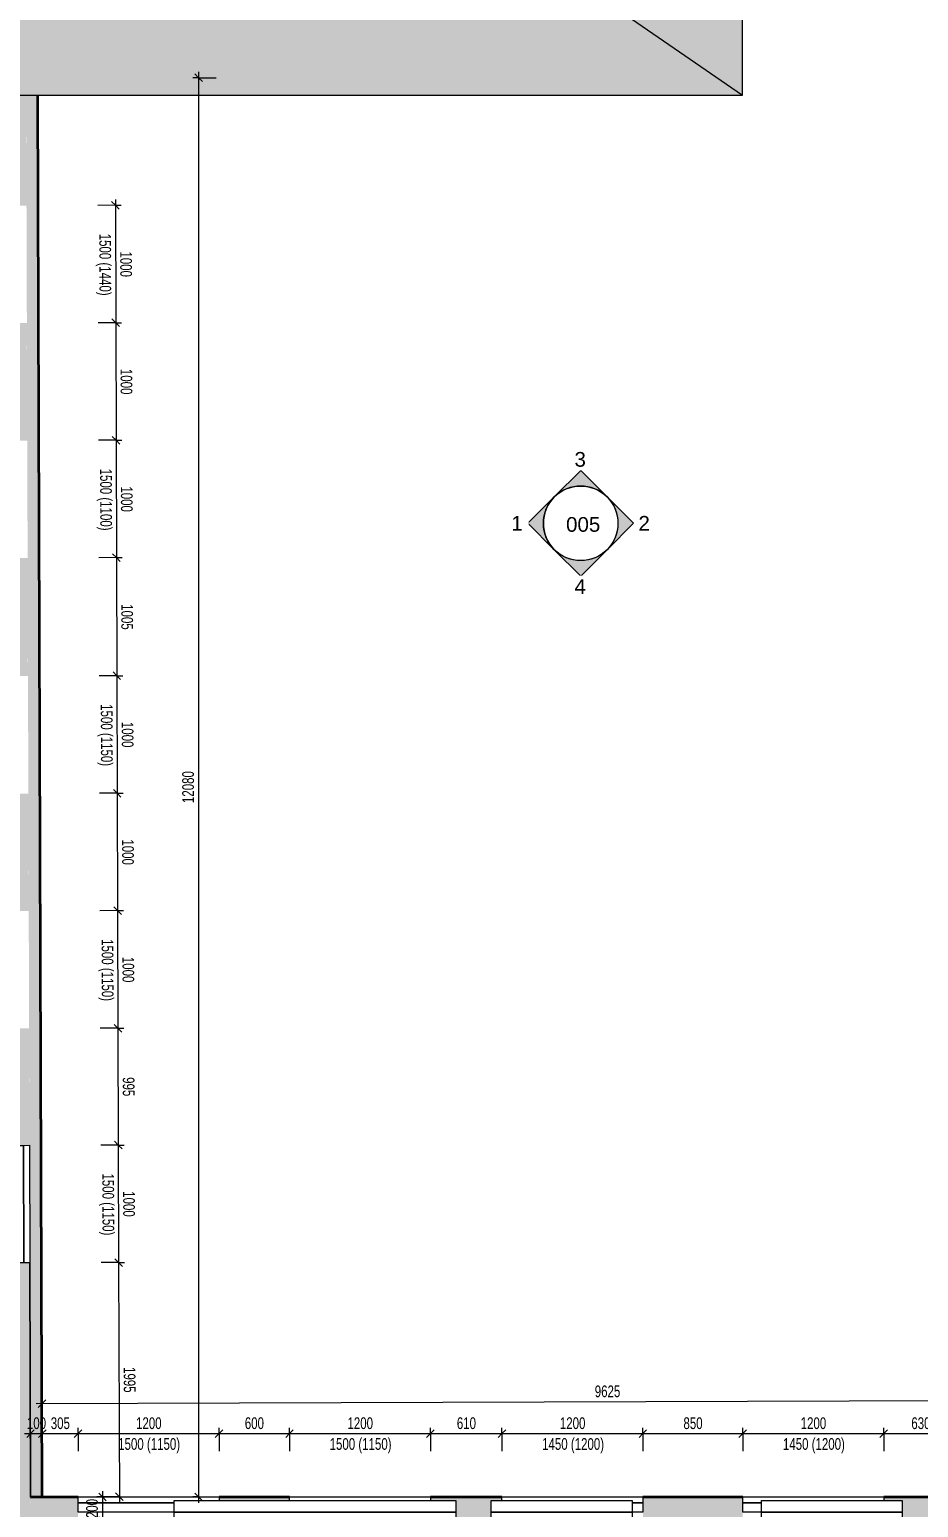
# Model space of a CAD drawing. Header units: millimetres. Extents: x 46521 to 258066, y -45352 to 20466.
# Drawn here: x 78339 to 85906, y -17297 to -4716 of the extents above; entities that cross this region are included whole.
import ezdxf

# ---------------------------------------------------------------- set-up
doc = ezdxf.new("R2010")
doc.units = ezdxf.units.MM
for name, color, linetype, lineweight in [('A-ANNO-DIMS', 211, 'Continuous', 9), ('A-ANNO-DIMS-50', 211, 'Continuous', 9), ('A-DETL-GENF', 92, 'Continuous', 13), ('A-DETL-THIN', 151, 'Continuous', 13), ('A-GLAZ', 151, 'Continuous', 13), ('A-WALL', 113, 'Continuous', 13), ('A-WALL-PATT', 111, 'Continuous', 35), ('G-ANNO-SYMB', 111, 'Continuous', 9)]:
    doc.layers.add(name, color=color, linetype=linetype, lineweight=lineweight)
doc.styles.add('Arial', font='arial.ttf', dxfattribs={"height": 125})
doc.styles.add('Arial_2', font='arial.ttf', dxfattribs={"width": 0.7, "height": 100})
doc.dimstyles.new('Vnitřní_-_průhledné', dxfattribs={"dimscale": 304.8, "dimtxt": 102.02594, "dimasz": 0.213255, "dimexe": 0.164042, "dimexo": 0.0625, "dimgap": 0.032808, "dimtad": 1, "dimdec": 0, "dimrnd": 5, "dimzin": 0, "dimdsep": 46, "dimtxsty": 'Arial_2', "dimblk1": 'OBLIQUE', "dimblk2": 'OBLIQUE', "dimsah": 1, "dimcen": 0.09, "dimdle": 0.164042, "dimazin": 0, "dimtfac": 1, "dimtdec": 4, "dimtix": 1, "dimtmove": 0, "dimatfit": 3, "dimfxl": 0.492126, "dimfxlon": 1, "dimtvp": 1, "dimtolj": 1, "dimtzin": 0, "dimarcsym": 2})

# ---------------------------------------------------------------- blocks, each defined once
blk = doc.blocks.new('OKNO_1k_nadsvetlik - OKNO_1k_nadsvetlik_1000 x 1500-1969491-1NP_DEMOLICE B')
at = {"layer": 'A-GLAZ'}
for p, q in [((-500, 101), (500, 101)), ((-500, 50), (-500, 101)), ((500, 50), (-500, 50)), ((-500, 50), (500, 50)), ((-500, -30), (-500, 50)), ((500, 101), (500, 50)), ((500, 50), (500, -30)), ((500, -30), (-500, -30))]:
    blk.add_line(p, q, dxfattribs=at)
blk = doc.blocks.new('OKNO_1k_nadsvetlik - OKNO_1k_nadsvetlik_1200 x 1450-V11-1NP_DEMOLICE B')
at = {"layer": 'A-GLAZ'}
for p, q in [((-600, 101), (600, 101)), ((-600, 50), (-600, 101)), ((-441, 50), (-600, 50)), ((-600, 50), (-441, 50)), ((-600, -30), (-600, 50)), ((600, 101), (600, 71)), ((-441, -30), (-600, -30))]:
    blk.add_line(p, q, dxfattribs=at)
blk = doc.blocks.new('OKNO_1k_nadsvetlik - OKNO_1k_nadsvetlik_1200 x 1500-1969485-1NP_DEMOLICE B')
at = {"layer": 'A-GLAZ'}
for p, q in [((-600, 101), (600, 101)), ((-600, 71), (-600, 101)), ((600, 101), (600, 71))]:
    blk.add_line(p, q, dxfattribs=at)
blk = doc.blocks.new('OKNO_1k_nadsvetlik - OKNO_1k_nadsvetlik_1200 x 1500-V13-1NP_DEMOLICE B')
at = {"layer": 'A-GLAZ'}
for p, q in [((-600, 101), (600, 101)), ((-600, 50), (-600, 101)), ((217, 50), (-600, 50)), ((-600, 50), (217, 50)), ((-600, -30), (-600, 50)), ((600, 101), (600, 71)), ((217, -30), (-600, -30))]:
    blk.add_line(p, q, dxfattribs=at)
blk = doc.blocks.new('OKNO_1k_nadsvetlik - OKNO_1k_nadsvetlik_1200 x 1450-V15-1NP_DEMOLICE B')
at = {"layer": 'A-GLAZ'}
for p, q in [((-600, 101), (600, 101)), ((-600, 71), (-600, 101)), ((600, 50), (509, 50)), ((509, 50), (600, 50)), ((600, 101), (600, 50)), ((600, 50), (600, -30)), ((600, -30), (509, -30))]:
    blk.add_line(p, q, dxfattribs=at)
blk = doc.blocks.new('OKNO_1k - OKNO_1k_1200x1500-2034293-1NP_DEMOLICE B')
at = {"layer": 'A-GLAZ'}
for p, q in [((-600, 126), (600, 126)), ((-600, 25), (-600, 126)), ((600, 126), (600, 25)), ((600, 25), (-600, 25)), ((-600, 25), (600, 25)), ((-600, -55), (-600, 25)), ((600, 25), (600, -55)), ((600, -55), (-600, -55))]:
    blk.add_line(p, q, dxfattribs=at)
blk = doc.blocks.new('OKNO_2k_ - OKNO_2k_2400 x 1500-1963719-1NP_DEMOLICE B')
at = {"layer": 'A-GLAZ'}
for p, q in [((-1200, 126), (1200, 126)), ((-1200, 25), (-1200, 126)), ((1200, 126), (1200, 25)), ((1200, 25), (-1200, 25)), ((-1200, 25), (1200, 25)), ((-1200, -55), (-1200, 25)), ((1200, 25), (1200, -55)), ((1200, -55), (-1200, -55))]:
    blk.add_line(p, q, dxfattribs=at)
blk = doc.blocks.new('Pohled - Vyplněná šipka-93341-1NP_DEMOLICE B')
at = {"layer": 'G-ANNO-SYMB'}
blk.add_circle((0, 0), 6.35, dxfattribs=at)
blk = doc.blocks.new('Pohled - Vyplněná šipka-94945-1NP_DEMOLICE B')
at = {"layer": 'G-ANNO-SYMB'}
h = blk.add_hatch(color=256, dxfattribs=at)
edge = h.paths.add_edge_path()
edge.add_line((0, 8.98), (4.49, 4.49))
edge.add_arc((0, 0), 6.35, 45, 135)
edge.add_line((-4.49, 4.49), (0, 8.98))
for p, q in [((0, 8.98), (-4.49, 4.49)), ((0, 8.98), (-4.49, 4.49)), ((4.49, 4.49), (0, 8.98)), ((4.49, 4.49), (0, 8.98))]:
    blk.add_line(p, q, dxfattribs=at)
blk.add_arc((0, 0), 6.35, 45, 135, dxfattribs=at)
blk = doc.blocks.new('DIMBLOCK50-1NP_DEMOLICE B')
at = {"layer": 'A-ANNO-DIMS-50'}
for p, q in [((78296, -16669), (78447, -16669)), ((78346, -16669), (78346, -16619)), ((78346, -16669), (78346, -16819)), ((78447, -16669), (78447, -16619)), ((78447, -16669), (78447, -16819))]:
    blk.add_line(p, q, dxfattribs=at)
at = {"layer": 'A-ANNO-DIMS-50', "lineweight": 18}
for p, q in [((78346, -16669), (78314, -16702)), ((78346, -16669), (78379, -16637)), ((78447, -16669), (78414, -16702)), ((78447, -16669), (78479, -16637))]:
    blk.add_line(p, q, dxfattribs=at)
at = {"layer": 'A-ANNO-DIMS-50', "color": 0, "insert": (78316, -16530), "char_height": 100, "width": 192.12, "attachment_point": 1, "line_spacing_factor": 0.941778, "style": 'Arial_2'}
blk.add_mtext('100', dxfattribs=at)
blk = doc.blocks.new('_Oblique')
at = {"color": 0, "linetype": 'ByBlock', "lineweight": -2}
blk.add_line((-0.5, -0.5), (0.5, 0.5), dxfattribs=at)
blk = doc.blocks.new('DIMBLOCK51-1NP_DEMOLICE B')
at = {"layer": 'A-ANNO-DIMS-50', "lineweight": 18}
for p, q in [((78447, -16669), (78414, -16702)), ((78447, -16669), (78479, -16637)), ((78752, -16669), (78719, -16702)), ((78752, -16669), (78784, -16637))]:
    blk.add_line(p, q, dxfattribs=at)
at = {"layer": 'A-ANNO-DIMS-50'}
for p, q in [((78447, -16669), (78447, -16619)), ((78447, -16669), (78752, -16669)), ((78447, -16669), (78447, -16819)), ((78752, -16669), (78752, -16619)), ((78752, -16669), (78752, -16819))]:
    blk.add_line(p, q, dxfattribs=at)
at = {"layer": 'A-ANNO-DIMS-50', "color": 0, "insert": (78519, -16530), "char_height": 100, "width": 192.12, "attachment_point": 1, "line_spacing_factor": 0.941778, "style": 'Arial_2'}
blk.add_mtext('305', dxfattribs=at)
blk = doc.blocks.new('DIMBLOCK52-1NP_DEMOLICE B')
at = {"layer": 'A-ANNO-DIMS-50', "lineweight": 18}
for p, q in [((78752, -16669), (78719, -16702)), ((78752, -16669), (78784, -16637)), ((79952, -16669), (79919, -16702)), ((79952, -16669), (79984, -16637))]:
    blk.add_line(p, q, dxfattribs=at)
at = {"layer": 'A-ANNO-DIMS-50'}
for p, q in [((78752, -16669), (78752, -16619)), ((78752, -16669), (79952, -16669)), ((78752, -16669), (78752, -16819)), ((79952, -16669), (79952, -16619)), ((79952, -16669), (79952, -16819))]:
    blk.add_line(p, q, dxfattribs=at)
at = {"layer": 'A-ANNO-DIMS-50', "color": 0, "char_height": 100, "attachment_point": 1, "line_spacing_factor": 0.941778, "style": 'Arial_2'}
for s, insert, width in [('1200', (79245, -16530), 256.16), ('1500 (1150)', (79093, -16707), 619.69)]:
    blk.add_mtext(s, dxfattribs=dict(at, insert=insert, width=width))
blk = doc.blocks.new('DIMBLOCK53-1NP_DEMOLICE B')
at = {"layer": 'A-ANNO-DIMS-50', "lineweight": 18}
for p, q in [((79952, -16669), (79919, -16702)), ((79952, -16669), (79984, -16637)), ((80552, -16669), (80519, -16702)), ((80552, -16669), (80584, -16637))]:
    blk.add_line(p, q, dxfattribs=at)
at = {"layer": 'A-ANNO-DIMS-50'}
for p, q in [((79952, -16669), (79952, -16619)), ((79952, -16669), (80552, -16669)), ((79952, -16669), (79952, -16819)), ((80552, -16669), (80552, -16619)), ((80552, -16669), (80552, -16819))]:
    blk.add_line(p, q, dxfattribs=at)
at = {"layer": 'A-ANNO-DIMS-50', "color": 0, "insert": (80171, -16530), "char_height": 100, "width": 192.12, "attachment_point": 1, "line_spacing_factor": 0.941778, "style": 'Arial_2'}
blk.add_mtext('600', dxfattribs=at)
blk = doc.blocks.new('DIMBLOCK54-1NP_DEMOLICE B')
at = {"layer": 'A-ANNO-DIMS-50', "lineweight": 18}
for p, q in [((80552, -16669), (80519, -16702)), ((80552, -16669), (80584, -16637)), ((81752, -16669), (81719, -16702)), ((81752, -16669), (81784, -16637))]:
    blk.add_line(p, q, dxfattribs=at)
at = {"layer": 'A-ANNO-DIMS-50'}
for p, q in [((80552, -16669), (80552, -16619)), ((80552, -16669), (81752, -16669)), ((80552, -16669), (80552, -16819)), ((81752, -16669), (81752, -16619)), ((81752, -16669), (81752, -16819))]:
    blk.add_line(p, q, dxfattribs=at)
at = {"layer": 'A-ANNO-DIMS-50', "color": 0, "char_height": 100, "attachment_point": 1, "line_spacing_factor": 0.941778, "style": 'Arial_2'}
for s, insert, width in [('1200', (81045, -16530), 256.16), ('1500 (1150)', (80893, -16707), 619.69)]:
    blk.add_mtext(s, dxfattribs=dict(at, insert=insert, width=width))
blk = doc.blocks.new('DIMBLOCK55-1NP_DEMOLICE B')
at = {"layer": 'A-ANNO-DIMS-50', "lineweight": 18}
for p, q in [((81752, -16669), (81719, -16702)), ((81752, -16669), (81784, -16637)), ((82360, -16669), (82327, -16702)), ((82360, -16669), (82392, -16637))]:
    blk.add_line(p, q, dxfattribs=at)
at = {"layer": 'A-ANNO-DIMS-50'}
for p, q in [((81752, -16669), (81752, -16619)), ((81752, -16669), (82360, -16669)), ((81752, -16669), (81752, -16819)), ((82360, -16669), (82360, -16619)), ((82360, -16669), (82360, -16819))]:
    blk.add_line(p, q, dxfattribs=at)
at = {"layer": 'A-ANNO-DIMS-50', "color": 0, "insert": (81976, -16530), "char_height": 100, "width": 192.12, "attachment_point": 1, "line_spacing_factor": 0.941778, "style": 'Arial_2'}
blk.add_mtext('610', dxfattribs=at)
blk = doc.blocks.new('DIMBLOCK56-1NP_DEMOLICE B')
at = {"layer": 'A-ANNO-DIMS-50', "lineweight": 18}
for p, q in [((82360, -16669), (82327, -16702)), ((82360, -16669), (82392, -16637)), ((83560, -16669), (83527, -16702)), ((83560, -16669), (83592, -16637))]:
    blk.add_line(p, q, dxfattribs=at)
at = {"layer": 'A-ANNO-DIMS-50'}
for p, q in [((82360, -16669), (82360, -16619)), ((82360, -16669), (83560, -16669)), ((82360, -16669), (82360, -16819)), ((83560, -16669), (83560, -16619)), ((83560, -16669), (83560, -16819))]:
    blk.add_line(p, q, dxfattribs=at)
at = {"layer": 'A-ANNO-DIMS-50', "color": 0, "char_height": 100, "attachment_point": 1, "line_spacing_factor": 0.941778, "style": 'Arial_2'}
for s, insert, width in [('1200', (82853, -16530), 256.16), ('1450 (1200)', (82702, -16707), 619.69)]:
    blk.add_mtext(s, dxfattribs=dict(at, insert=insert, width=width))
blk = doc.blocks.new('DIMBLOCK57-1NP_DEMOLICE B')
at = {"layer": 'A-ANNO-DIMS-50', "lineweight": 18}
for p, q in [((83560, -16669), (83527, -16702)), ((83560, -16669), (83592, -16637)), ((84410, -16669), (84377, -16702)), ((84410, -16669), (84442, -16637))]:
    blk.add_line(p, q, dxfattribs=at)
at = {"layer": 'A-ANNO-DIMS-50'}
for p, q in [((83560, -16669), (83560, -16619)), ((83560, -16669), (84410, -16669)), ((83560, -16669), (83560, -16819)), ((84410, -16669), (84410, -16619)), ((84410, -16669), (84410, -16819))]:
    blk.add_line(p, q, dxfattribs=at)
at = {"layer": 'A-ANNO-DIMS-50', "color": 0, "insert": (83905, -16530), "char_height": 100, "width": 192.12, "attachment_point": 1, "line_spacing_factor": 0.941778, "style": 'Arial_2'}
blk.add_mtext('850', dxfattribs=at)
blk = doc.blocks.new('DIMBLOCK58-1NP_DEMOLICE B')
at = {"layer": 'A-ANNO-DIMS-50', "lineweight": 18}
for p, q in [((84410, -16669), (84377, -16702)), ((84410, -16669), (84442, -16637)), ((85610, -16669), (85577, -16702)), ((85610, -16669), (85642, -16637))]:
    blk.add_line(p, q, dxfattribs=at)
at = {"layer": 'A-ANNO-DIMS-50'}
for p, q in [((84410, -16669), (84410, -16619)), ((84410, -16669), (85610, -16669)), ((84410, -16669), (84410, -16819)), ((85610, -16669), (85610, -16619)), ((85610, -16669), (85610, -16819))]:
    blk.add_line(p, q, dxfattribs=at)
at = {"layer": 'A-ANNO-DIMS-50', "color": 0, "char_height": 100, "attachment_point": 1, "line_spacing_factor": 0.941778, "style": 'Arial_2'}
for s, insert, width in [('1200', (84903, -16530), 256.16), ('1450 (1200)', (84752, -16707), 619.69)]:
    blk.add_mtext(s, dxfattribs=dict(at, insert=insert, width=width))
blk = doc.blocks.new('DIMBLOCK59-1NP_DEMOLICE B')
at = {"layer": 'A-ANNO-DIMS-50', "lineweight": 18}
for p, q in [((85610, -16669), (85577, -16702)), ((85610, -16669), (85642, -16637)), ((86240, -16669), (86207, -16702)), ((86240, -16669), (86272, -16637))]:
    blk.add_line(p, q, dxfattribs=at)
at = {"layer": 'A-ANNO-DIMS-50'}
for p, q in [((85610, -16669), (85610, -16619)), ((85610, -16669), (86240, -16669)), ((85610, -16669), (85610, -16819)), ((86240, -16669), (86240, -16619)), ((86240, -16669), (86240, -16819))]:
    blk.add_line(p, q, dxfattribs=at)
at = {"layer": 'A-ANNO-DIMS-50', "color": 0, "insert": (85845, -16530), "char_height": 100, "width": 192.12, "attachment_point": 1, "line_spacing_factor": 0.941778, "style": 'Arial_2'}
blk.add_mtext('630', dxfattribs=at)
blk = doc.blocks.new('DIMBLOCK97-1NP_DEMOLICE B')
at = {"layer": 'A-ANNO-DIMS-50'}
for p, q in [((79778, -5127), (79728, -5127)), ((79778, -5077), (79778, -17258)), ((79778, -5127), (79928, -5127)), ((79778, -17208), (79728, -17208)), ((79778, -17208), (79928, -17208))]:
    blk.add_line(p, q, dxfattribs=at)
at = {"layer": 'A-ANNO-DIMS-50', "lineweight": 18}
for p, q in [((79778, -5127), (79746, -5094)), ((79778, -5127), (79811, -5159)), ((79778, -17208), (79746, -17176)), ((79778, -17208), (79811, -17241))]:
    blk.add_line(p, q, dxfattribs=at)
at = {"layer": 'A-ANNO-DIMS-50', "color": 0, "insert": (79638, -11301), "char_height": 100, "width": 320.2, "attachment_point": 1, "rotation": 90, "line_spacing_factor": 0.941778, "style": 'Arial_2'}
blk.add_mtext('12080', dxfattribs=at)
blk = doc.blocks.new('DIMBLOCK123-1NP_DEMOLICE B')
at = {"layer": 'A-ANNO-DIMS-50'}
for p, q in [((78960, -17208), (78910, -17208)), ((78960, -17158), (78960, -17458)), ((78960, -17208), (79110, -17208)), ((78960, -17408), (78910, -17408)), ((78960, -17408), (79110, -17408))]:
    blk.add_line(p, q, dxfattribs=at)
at = {"layer": 'A-ANNO-DIMS-50', "lineweight": 18}
for p, q in [((78960, -17208), (78927, -17176)), ((78960, -17208), (78992, -17241)), ((78960, -17408), (78927, -17376)), ((78960, -17408), (78992, -17441))]:
    blk.add_line(p, q, dxfattribs=at)
at = {"layer": 'A-ANNO-DIMS-50', "color": 0, "insert": (78820, -17388), "char_height": 100, "width": 192.12, "attachment_point": 1, "rotation": 90, "line_spacing_factor": 0.941778, "style": 'Arial_2'}
blk.add_mtext('200', dxfattribs=at)
blk = doc.blocks.new('DIMBLOCK137-1NP_DEMOLICE B')
at = {"layer": 'A-ANNO-DIMS-50'}
for p, q in [((79069, -6162), (79072, -7212)), ((79069, -6212), (78919, -6213)), ((79069, -6212), (79119, -6212)), ((79072, -7212), (78922, -7213)), ((79072, -7212), (79122, -7212))]:
    blk.add_line(p, q, dxfattribs=at)
at = {"layer": 'A-ANNO-DIMS-50', "lineweight": 18}
for p, q in [((79069, -6212), (79036, -6180)), ((79069, -6212), (79101, -6245)), ((79072, -7212), (79039, -7180)), ((79072, -7212), (79105, -7245))]:
    blk.add_line(p, q, dxfattribs=at)
at = {"layer": 'A-ANNO-DIMS-50', "color": 0, "char_height": 100, "attachment_point": 1, "rotation": 270.1822, "line_spacing_factor": 0.941778, "style": 'Arial_2'}
for s, insert, width in [('1500 (1440)', (79032, -6454), 619.69), ('1000', (79210, -6605), 256.16)]:
    blk.add_mtext(s, dxfattribs=dict(at, insert=insert, width=width))
blk = doc.blocks.new('DIMBLOCK138-1NP_DEMOLICE B')
at = {"layer": 'A-ANNO-DIMS-50'}
for p, q in [((79072, -7212), (78922, -7213)), ((79072, -7212), (79075, -8212)), ((79072, -7212), (79122, -7212)), ((79075, -8212), (78925, -8213)), ((79075, -8212), (79125, -8212))]:
    blk.add_line(p, q, dxfattribs=at)
at = {"layer": 'A-ANNO-DIMS-50', "lineweight": 18}
for p, q in [((79072, -7212), (79039, -7180)), ((79072, -7212), (79105, -7245)), ((79075, -8212), (79043, -8180)), ((79075, -8212), (79108, -8245))]:
    blk.add_line(p, q, dxfattribs=at)
at = {"layer": 'A-ANNO-DIMS-50', "color": 0, "insert": (79213, -7605), "char_height": 100, "width": 256.16, "attachment_point": 1, "rotation": 270.1822, "line_spacing_factor": 0.941778, "style": 'Arial_2'}
blk.add_mtext('1000', dxfattribs=at)
blk = doc.blocks.new('DIMBLOCK139-1NP_DEMOLICE B')
at = {"layer": 'A-ANNO-DIMS-50'}
for p, q in [((79075, -8212), (78925, -8213)), ((79075, -8212), (79078, -9212)), ((79075, -8212), (79125, -8212)), ((79078, -9212), (78928, -9213)), ((79078, -9212), (79128, -9212))]:
    blk.add_line(p, q, dxfattribs=at)
at = {"layer": 'A-ANNO-DIMS-50', "lineweight": 18}
for p, q in [((79075, -8212), (79043, -8180)), ((79075, -8212), (79108, -8245)), ((79078, -9212), (79046, -9180)), ((79078, -9212), (79111, -9245))]:
    blk.add_line(p, q, dxfattribs=at)
at = {"layer": 'A-ANNO-DIMS-50', "color": 0, "char_height": 100, "attachment_point": 1, "rotation": 270.1822, "line_spacing_factor": 0.941778, "style": 'Arial_2'}
for s, insert, width in [('1500 (1100)', (79039, -8454), 619.69), ('1000', (79216, -8605), 256.16)]:
    blk.add_mtext(s, dxfattribs=dict(at, insert=insert, width=width))
blk = doc.blocks.new('DIMBLOCK140-1NP_DEMOLICE B')
at = {"layer": 'A-ANNO-DIMS-50', "lineweight": 18}
for p, q in [((79078, -9212), (79046, -9180)), ((79078, -9212), (79111, -9245)), ((79082, -10217), (79049, -10185)), ((79082, -10217), (79114, -10250))]:
    blk.add_line(p, q, dxfattribs=at)
at = {"layer": 'A-ANNO-DIMS-50'}
for p, q in [((79078, -9212), (78928, -9213)), ((79078, -9212), (79082, -10217)), ((79078, -9212), (79128, -9212)), ((79082, -10217), (78932, -10218)), ((79082, -10217), (79132, -10217))]:
    blk.add_line(p, q, dxfattribs=at)
at = {"layer": 'A-ANNO-DIMS-50', "color": 0, "insert": (79219, -9608), "char_height": 100, "width": 256.16, "attachment_point": 1, "rotation": 270.1822, "line_spacing_factor": 0.941778, "style": 'Arial_2'}
blk.add_mtext('1005', dxfattribs=at)
blk = doc.blocks.new('DIMBLOCK141-1NP_DEMOLICE B')
at = {"layer": 'A-ANNO-DIMS-50', "lineweight": 18}
for p, q in [((79082, -10217), (79049, -10185)), ((79082, -10217), (79114, -10250)), ((79085, -11217), (79052, -11185)), ((79085, -11217), (79117, -11250))]:
    blk.add_line(p, q, dxfattribs=at)
at = {"layer": 'A-ANNO-DIMS-50'}
for p, q in [((79082, -10217), (78932, -10218)), ((79082, -10217), (79085, -11217)), ((79082, -10217), (79132, -10217)), ((79085, -11217), (78935, -11218)), ((79085, -11217), (79135, -11217))]:
    blk.add_line(p, q, dxfattribs=at)
at = {"layer": 'A-ANNO-DIMS-50', "color": 0, "char_height": 100, "attachment_point": 1, "rotation": 270.1822, "line_spacing_factor": 0.941778, "style": 'Arial_2'}
for s, insert, width in [('1500 (1150)', (79045, -10459), 619.69), ('1000', (79223, -10610), 256.16)]:
    blk.add_mtext(s, dxfattribs=dict(at, insert=insert, width=width))
blk = doc.blocks.new('DIMBLOCK142-1NP_DEMOLICE B')
at = {"layer": 'A-ANNO-DIMS-50', "lineweight": 18}
for p, q in [((79085, -11217), (79052, -11185)), ((79085, -11217), (79117, -11250)), ((79088, -12217), (79055, -12185)), ((79088, -12217), (79120, -12250))]:
    blk.add_line(p, q, dxfattribs=at)
at = {"layer": 'A-ANNO-DIMS-50'}
for p, q in [((79085, -11217), (78935, -11218)), ((79085, -11217), (79088, -12217)), ((79085, -11217), (79135, -11217)), ((79088, -12217), (78938, -12218)), ((79088, -12217), (79138, -12217))]:
    blk.add_line(p, q, dxfattribs=at)
at = {"layer": 'A-ANNO-DIMS-50', "color": 0, "insert": (79226, -11610), "char_height": 100, "width": 256.16, "attachment_point": 1, "rotation": 270.1822, "line_spacing_factor": 0.941778, "style": 'Arial_2'}
blk.add_mtext('1000', dxfattribs=at)
blk = doc.blocks.new('DIMBLOCK143-1NP_DEMOLICE B')
at = {"layer": 'A-ANNO-DIMS-50', "lineweight": 18}
for p, q in [((79088, -12217), (79055, -12185)), ((79088, -12217), (79120, -12250)), ((79091, -13217), (79058, -13185)), ((79091, -13217), (79124, -13250))]:
    blk.add_line(p, q, dxfattribs=at)
at = {"layer": 'A-ANNO-DIMS-50'}
for p, q in [((79088, -12217), (78938, -12218)), ((79088, -12217), (79091, -13217)), ((79088, -12217), (79138, -12217)), ((79091, -13217), (78941, -13218)), ((79091, -13217), (79141, -13217))]:
    blk.add_line(p, q, dxfattribs=at)
at = {"layer": 'A-ANNO-DIMS-50', "color": 0, "char_height": 100, "attachment_point": 1, "rotation": 270.1822, "line_spacing_factor": 0.941778, "style": 'Arial_2'}
for s, insert, width in [('1500 (1150)', (79052, -12459), 619.69), ('1000', (79229, -12610), 256.16)]:
    blk.add_mtext(s, dxfattribs=dict(at, insert=insert, width=width))
blk = doc.blocks.new('DIMBLOCK144-1NP_DEMOLICE B')
at = {"layer": 'A-ANNO-DIMS-50', "lineweight": 18}
for p, q in [((79091, -13217), (79058, -13185)), ((79091, -13217), (79124, -13250)), ((79094, -14212), (79062, -14180)), ((79094, -14212), (79127, -14245))]:
    blk.add_line(p, q, dxfattribs=at)
at = {"layer": 'A-ANNO-DIMS-50'}
for p, q in [((79091, -13217), (78941, -13218)), ((79091, -13217), (79094, -14212)), ((79091, -13217), (79141, -13217)), ((79094, -14212), (78944, -14213)), ((79094, -14212), (79144, -14212))]:
    blk.add_line(p, q, dxfattribs=at)
at = {"layer": 'A-ANNO-DIMS-50', "color": 0, "insert": (79232, -13634), "char_height": 100, "width": 192.12, "attachment_point": 1, "rotation": 270.1822, "line_spacing_factor": 0.941778, "style": 'Arial_2'}
blk.add_mtext('995', dxfattribs=at)
blk = doc.blocks.new('DIMBLOCK145-1NP_DEMOLICE B')
at = {"layer": 'A-ANNO-DIMS-50'}
for p, q in [((79094, -14212), (78944, -14213)), ((79094, -14212), (79097, -15212)), ((79094, -14212), (79144, -14212)), ((79097, -15212), (78947, -15213)), ((79097, -15212), (79147, -15212))]:
    blk.add_line(p, q, dxfattribs=at)
at = {"layer": 'A-ANNO-DIMS-50', "lineweight": 18}
for p, q in [((79094, -14212), (79062, -14180)), ((79094, -14212), (79127, -14245)), ((79097, -15212), (79065, -15180)), ((79097, -15212), (79130, -15245))]:
    blk.add_line(p, q, dxfattribs=at)
at = {"layer": 'A-ANNO-DIMS-50', "color": 0, "char_height": 100, "attachment_point": 1, "rotation": 270.1822, "line_spacing_factor": 0.941778, "style": 'Arial_2'}
for s, insert, width in [('1500 (1150)', (79058, -14454), 619.69), ('1000', (79235, -14605), 256.16)]:
    blk.add_mtext(s, dxfattribs=dict(at, insert=insert, width=width))
blk = doc.blocks.new('DIMBLOCK146-1NP_DEMOLICE B')
at = {"layer": 'A-ANNO-DIMS-50'}
for p, q in [((79097, -15212), (78947, -15213)), ((79097, -15212), (79104, -17256)), ((79097, -15212), (79147, -15212)), ((79104, -17206), (78954, -17206)), ((79104, -17206), (79154, -17206))]:
    blk.add_line(p, q, dxfattribs=at)
at = {"layer": 'A-ANNO-DIMS-50', "lineweight": 18}
for p, q in [((79097, -15212), (79065, -15180)), ((79097, -15212), (79130, -15245)), ((79104, -17206), (79071, -17174)), ((79104, -17206), (79136, -17238))]:
    blk.add_line(p, q, dxfattribs=at)
at = {"layer": 'A-ANNO-DIMS-50', "color": 0, "insert": (79240, -16102), "char_height": 100, "width": 256.16, "attachment_point": 1, "rotation": 270.1822, "line_spacing_factor": 0.941778, "style": 'Arial_2'}
blk.add_mtext('1995', dxfattribs=at)
blk = doc.blocks.new('DIMBLOCK171-1NP_DEMOLICE B')
at = {"layer": 'A-ANNO-DIMS-50'}
for p, q in [((88069, -16383), (88069, -16233)), ((88119, -16383), (78394, -16414)), ((78444, -16414), (78444, -16364)), ((78444, -16414), (78445, -16564)), ((88069, -16383), (88069, -16433))]:
    blk.add_line(p, q, dxfattribs=at)
at = {"layer": 'A-ANNO-DIMS-50', "lineweight": 18}
for p, q in [((88069, -16383), (88102, -16351)), ((78444, -16414), (78412, -16446)), ((78444, -16414), (78476, -16381)), ((88069, -16383), (88037, -16416))]:
    blk.add_line(p, q, dxfattribs=at)
at = {"layer": 'A-ANNO-DIMS-50', "color": 0, "insert": (83150, -16259), "char_height": 100, "width": 256.16, "attachment_point": 1, "rotation": 0.1822, "line_spacing_factor": 0.941778, "style": 'Arial_2'}
blk.add_mtext('9625', dxfattribs=at)

msp = doc.modelspace()

# ---------------------------------------------------------------- hatches: boundary and pattern name
at = {"layer": 'A-DETL-GENF'}
msp.add_hatch(color=9, dxfattribs=at).paths.add_polyline_path([(84408.4, -5274.4), (84408.4, 7849.2), (65349.3, 7849.2), (65349.3, -5274.4), (82234.2, -5274.4)])
at = {"layer": 'A-WALL-PATT', "lineweight": 13}
h = msp.add_hatch(dxfattribs=at)
h.set_pattern_fill('FP_2', color=256, angle=45, style=0, pattern_type=2)
h.set_pattern_definition([(135.182, (78326.96, -11070.65), (-143.227, -144.14), []), (90.182, (78258.93, -10841.92), (-144.1397, 143.227), [25.4, -261.968]), (135.182, (78258.85, -10816.52), (-143.227, -144.14), [25.4, -177.8]), (180.182, (78240.83, -10798.62), (-143.227, -144.1397), [25.4, -261.968]), (225.182, (78215.43, -10798.7), (144.14, -143.227), [25.4, -177.8]), (90.182, (78197.61, -10842.11), (-144.1397, 143.227), [25.4, -261.968]), (135.182, (78215.63, -10860.02), (-143.227, -144.14), [25.4, -177.8]), (180.182, (78241.03, -10859.94), (-143.227, -144.1397), [25.4, -261.968]), (225.182, (78258.93, -10841.92), (144.14, -143.227), [25.4, -177.8]), (135.182, (78174.18, -10775.6), (-143.227, -144.14), [50.8, -152.4])])
h.paths.add_polyline_path([(78347.1, -17408.3), (78340.1, -15214.6), (78140.1, -15215.6), (78147.1, -17408.3), (78346.5, -17408.3)])
h.paths.add_polyline_path([(78137, -14215.3), (78337, -14214.6), (78333.8, -13219.6), (78133.8, -13220.7), (78137, -14215)])
h.paths.add_polyline_path([(78130.6, -12220.3), (78330.6, -12219.6), (78327.4, -11219.7), (78127.4, -11220.7), (78130.6, -12220.1)])
h.paths.add_polyline_path([(78124.3, -10220.3), (78324.3, -10219.7), (78321.1, -9214.7), (78121.1, -9215.7), (78124.3, -10220.1)])
h.paths.add_polyline_path([(78117.9, -8215.3), (78317.9, -8214.7), (78314.7, -7214.7), (78114.7, -7215.7), (78117.9, -8215.1)])
h.paths.add_polyline_path([(78111.5, -6215.3), (78311.5, -6214.7), (78308.4, -5274.4), (78108.5, -5274.4), (78111.5, -6215.1)])
msp.add_hatch(color=41, dxfattribs=at).paths.add_polyline_path([(78346.6, -17208.3), (78446.6, -17208), (78408.6, -5274.4), (78308.6, -5274.4), (78311.6, -6214.7), (78312.5, -6214.7), (78315.7, -7214.7), (78314.8, -7214.8), (78318, -8214.7), (78318.9, -8214.7), (78322.1, -9214.7), (78321.2, -9214.8), (78324.4, -10219.7), (78325.3, -10219.7), (78328.4, -11219.6), (78327.5, -11219.8), (78330.7, -12219.6), (78331.6, -12219.6), (78334.8, -13219.6), (78333.9, -13219.8), (78337.1, -14214.6), (78338, -14214.6), (78341.1, -15214.6), (78340.2, -15214.8), (78343.5, -16236.4)])
h = msp.add_hatch(dxfattribs=at)
h.set_pattern_fill('FP_8', color=256, angle=-315, style=0, pattern_type=2)
h.set_pattern_definition([(225, (83184.36, -17208.34), (143.684, -143.684), []), (180, (82955.42, -17275.65), (-143.684, -143.684), [25.4, -261.968]), (225, (82930.02, -17275.65), (143.684, -143.684), [25.4, -177.8]), (270, (82912.06, -17293.61), (143.684, -143.684), [25.4, -261.968]), (315, (82912.06, -17319), (143.684, 143.684), [25.4, -177.8]), (180, (82955.42, -17336.97), (-143.684, -143.684), [25.4, -261.968]), (225, (82973.38, -17319), (143.684, -143.684), [25.4, -177.8]), (270, (82973.38, -17293.61), (143.684, -143.684), [25.4, -261.968]), (315, (82955.42, -17275.65), (143.684, 143.684), [25.4, -177.8]), (225, (82888.84, -17360.19), (143.684, -143.684), [50.8, -152.4])])
h.paths.add_polyline_path([(85826.5, -17408.3), (86098.4, -17408.3), (86098.4, -17237.3), (86239.8, -17237.3), (86239.8, -17208.3), (85609.8, -17208.3), (85609.8, -17237.3), (85768.4, -17237.3), (85768.4, -17408.3)])
h.paths.add_polyline_path([(84409.8, -17408.3), (84409.8, -17208.3), (83559.8, -17208.3), (83559.8, -17408.3), (83746.4, -17408.3)])
h.paths.add_polyline_path([(82234.2, -17408.3), (82268.4, -17408.3), (82268.4, -17237.3), (82359.8, -17237.3), (82359.8, -17208.3), (81751.5, -17208.3), (81751.5, -17237.3), (81968.4, -17237.3), (81968.4, -17408.3), (82136, -17408.3)])
h.paths.add_polyline_path([(78347.1, -17408.3), (78751.5, -17408.3), (78751.5, -17208.3), (78346.5, -17208.3), (78346.9, -17338.3)])
h.paths.add_polyline_path([(87439.8, -17237.3), (88165.9, -17237.3), (88165.9, -17208.3), (87439.8, -17208.3), (87439.8, -17232.4)])
h.paths.add_polyline_path([(80551.5, -17237.3), (80551.5, -17208.3), (79951.5, -17208.3), (79951.5, -17237.3), (79966, -17237.3)])

# ---------------------------------------------------------------- linework, layer by layer
at = {"layer": 'A-DETL-THIN'}
for p, q in [((65349.3, 7849.2), (84408.4, -5274.4)), ((84408.4, -5274.4), (84408.4, 7849.2)), ((65349.3, -5274.4), (84408.4, -5274.4))]:
    msp.add_line(p, q, dxfattribs=at)
at = {"layer": 'A-WALL', "color": 40, "lineweight": 35}
for p, q in [((78446.6, -17208), (78408.6, -5274.4)), ((78346.6, -17208.3), (78446.6, -17208))]:
    msp.add_line(p, q, dxfattribs=at)
at = {"layer": 'A-WALL'}
msp.add_line((78346.5, -17208.3), (78340.1, -15214.6), dxfattribs=at)
at = {"layer": 'A-WALL', "color": 2}
msp.add_line((78340.2, -15214.6), (78346.6, -17208.3), dxfattribs=at)
at = {"layer": 'A-WALL', "lineweight": 35}
for p, q in [((78751.5, -17208.3), (78346.5, -17208.3)), ((80551.5, -17208.3), (79951.5, -17208.3)), ((82359.8, -17208.3), (81751.5, -17208.3)), ((84409.8, -17208.3), (83559.8, -17208.3)), ((86239.8, -17208.3), (85609.8, -17208.3))]:
    msp.add_line(p, q, dxfattribs=at)

# ---------------------------------------------------------------- block references
at = {"layer": 'A-GLAZ', "rotation": 270.1822411447607}
msp.add_blockref('OKNO_1k_nadsvetlik - OKNO_1k_nadsvetlik_1000 x 1500-1969491-1NP_DEMOLICE B', (78238.6, -14715), dxfattribs=at)
at = {"layer": 'A-GLAZ'}
for name, p in [('OKNO_1k_nadsvetlik - OKNO_1k_nadsvetlik_1200 x 1500-V13-1NP_DEMOLICE B', (79351.5, -17308.3)), ('OKNO_1k_nadsvetlik - OKNO_1k_nadsvetlik_1200 x 1500-1969485-1NP_DEMOLICE B', (81151.5, -17308.3)), ('OKNO_1k_nadsvetlik - OKNO_1k_nadsvetlik_1200 x 1450-V15-1NP_DEMOLICE B', (82959.8, -17308.3)), ('OKNO_1k_nadsvetlik - OKNO_1k_nadsvetlik_1200 x 1450-V11-1NP_DEMOLICE B', (85009.8, -17308.3)), ('OKNO_2k_ - OKNO_2k_2400 x 1500-1963719-1NP_DEMOLICE B', (80768.4, -17363.3)), ('OKNO_1k - OKNO_1k_1200x1500-2034293-1NP_DEMOLICE B', (82868.4, -17363.3)), ('OKNO_1k - OKNO_1k_1200x1500-2034293-1NP_DEMOLICE B', (85168.4, -17363.3))]:
    msp.add_blockref(name, p, dxfattribs=at)
at = {"layer": 'G-ANNO-SYMB', "xscale": 49.99999999999998, "yscale": 49.99999999999998, "zscale": 49.99999999999998}
for name in ['Pohled - Vyplněná šipka-94945-1NP_DEMOLICE B', 'Pohled - Vyplněná šipka-93341-1NP_DEMOLICE B']:
    msp.add_blockref(name, (83030.3, -8919.6), dxfattribs=at)
at = {"layer": 'G-ANNO-SYMB', "xscale": 49.99999999999998, "yscale": 49.99999999999998, "zscale": 49.99999999999998, "rotation": 90}
msp.add_blockref('Pohled - Vyplněná šipka-94945-1NP_DEMOLICE B', (83030.3, -8919.6), dxfattribs=at)
at = {"layer": 'G-ANNO-SYMB', "extrusion": (0, 0, -1), "xscale": 49.99999999999998, "yscale": 49.99999999999998, "zscale": 49.99999999999998, "rotation": 180}
msp.add_blockref('Pohled - Vyplněná šipka-94945-1NP_DEMOLICE B', (-83030.3, -8919.6), dxfattribs=at)

# ---------------------------------------------------------------- dimensions: what is measured, and where the dimension line sits
at = {"layer": 'A-ANNO-DIMS'}
for base, p1, p2, angle, override, picture, middle in [((79778.2, -17208.3), (79928.2, -5126.6), (79928.2, -17208.3), 90, {"dimpost": '<>', "dimfxl": 12081.701364}, 'DIMBLOCK97-1NP_DEMOLICE B', (79717.2, -11167.5)), ((79075.1, -8212.3), (78922, -7212.7), (78925.1, -8212.7), 270.18224, {"dimpost": '<>', "dimfxl": 1000}, 'DIMBLOCK138-1NP_DEMOLICE B', (79134.6, -7712.1)), ((79081.5, -10217.2), (78928.3, -9212.7), (78931.5, -10217.7), 270.18224, {"dimpost": '<>', "dimfxl": 1005}, 'DIMBLOCK140-1NP_DEMOLICE B', (79141, -9714.6)), ((79087.9, -12217.2), (78934.7, -11217.7), (78937.9, -12217.7), 270.18224, {"dimpost": '<>', "dimfxl": 1000}, 'DIMBLOCK142-1NP_DEMOLICE B', (79147.3, -11717)), ((79094.2, -14212.2), (78941.1, -13217.7), (78944.2, -14212.7), 270.18224, {"dimpost": '<>', "dimfxl": 995}, 'DIMBLOCK144-1NP_DEMOLICE B', (79153.7, -13714.5)), ((79103.7, -17205.9), (78947.4, -15212.7), (78953.7, -17206.4), 270.18224, {"dimpost": '<>', "dimfxl": 1993.723056}, 'DIMBLOCK146-1NP_DEMOLICE B', (79161.6, -16208.9)), ((78444.1, -16413.8), (88068.8, -16233.2), (78444.5, -16563.8), 0.18224, {"dimpost": '<>', "dimfxl": 9629.991566}, 'DIMBLOCK171-1NP_DEMOLICE B', (83256.5, -16337.5)), ((78959.8, -17408.3), (79109.8, -17208.3), (79109.8, -17408.3), 90, {"dimpost": '<>', "dimfxl": 200}, 'DIMBLOCK123-1NP_DEMOLICE B', (78898.7, -17308.3))]:
    dim = msp.add_linear_dim(base=base, p1=p1, p2=p2, angle=angle, dimstyle='Vnitřní_-_průhledné', override=override, dxfattribs=at)
    dim.commit()
    dim.dimension.update_dxf_attribs({"geometry": picture, "text_midpoint": middle})
for base, p1, p2, text, picture, middle in [((79072, -7212.3), (78918.8, -6212.7), (78922, -7212.7), '<>\\X1500 (1440)', 'DIMBLOCK137-1NP_DEMOLICE B', (79070.4, -6712.3)), ((79078.3, -9212.3), (78925.1, -8212.7), (78928.3, -9212.7), '<>\\X1500 (1100)', 'DIMBLOCK139-1NP_DEMOLICE B', (79076.7, -8712.3)), ((79084.7, -11217.2), (78931.5, -10217.7), (78934.7, -11217.7), '<>\\X1500 (1150)', 'DIMBLOCK141-1NP_DEMOLICE B', (79083.1, -10717.2)), ((79091.1, -13217.2), (78937.9, -12217.7), (78941.1, -13217.7), '<>\\X1500 (1150)', 'DIMBLOCK143-1NP_DEMOLICE B', (79089.5, -12717.2)), ((79097.4, -15212.2), (78944.2, -14212.7), (78947.4, -15212.7), '<>\\X1500 (1150)', 'DIMBLOCK145-1NP_DEMOLICE B', (79095.8, -14712.2))]:
    dim = msp.add_linear_dim(base=base, p1=p1, p2=p2, angle=270.18224, text=text, dimstyle='Vnitřní_-_průhledné', override={"dimpost": '<>', "dimfxl": 1000}, dxfattribs=at)
    dim.commit()
    dim.dimension.update_dxf_attribs({"geometry": picture, "text_midpoint": middle})
for base, p1, p2, override, picture, middle in [((78446.6, -16669.4), (78346.5, -16819.4), (78446.6, -16819.4), {"dimpost": '<>', "dimfxl": 100.094916}, 'DIMBLOCK50-1NP_DEMOLICE B', (78396.5, -16608.4)), ((78751.5, -16669.4), (78446.6, -16819.4), (78751.5, -16819.4), {"dimpost": '<>', "dimfxl": 304.959193}, 'DIMBLOCK51-1NP_DEMOLICE B', (78599.1, -16608.3)), ((80551.5, -16669.4), (79951.5, -16819.4), (80551.5, -16819.4), {"dimpost": '<>', "dimfxl": 600}, 'DIMBLOCK53-1NP_DEMOLICE B', (80251.5, -16608.4)), ((82359.8, -16669.4), (81751.5, -16819.4), (82359.8, -16819.4), {"dimpost": '<>', "dimfxl": 608.256589}, 'DIMBLOCK55-1NP_DEMOLICE B', (82055.7, -16608.4)), ((84409.8, -16669.4), (83559.8, -16819.4), (84409.8, -16819.4), {"dimpost": '<>', "dimfxl": 850}, 'DIMBLOCK57-1NP_DEMOLICE B', (83984.8, -16608.4)), ((86239.8, -16669.4), (85609.8, -16819.4), (86239.8, -16819.4), {"dimpost": '<>', "dimfxl": 630}, 'DIMBLOCK59-1NP_DEMOLICE B', (85924.8, -16608.3))]:
    dim = msp.add_linear_dim(base=base, p1=p1, p2=p2, dimstyle='Vnitřní_-_průhledné', override=override, dxfattribs=at)
    dim.commit()
    dim.dimension.update_dxf_attribs({"geometry": picture, "text_midpoint": middle})
for base, p1, p2, text, picture, middle in [((79951.5, -16669.4), (78751.5, -16819.4), (79951.5, -16819.4), '<>\\X1500 (1150)', 'DIMBLOCK52-1NP_DEMOLICE B', (79351.5, -16669.4)), ((81751.5, -16669.4), (80551.5, -16819.4), (81751.5, -16819.4), '<>\\X1500 (1150)', 'DIMBLOCK54-1NP_DEMOLICE B', (81151.5, -16669.4)), ((83559.8, -16669.4), (82359.8, -16819.4), (83559.8, -16819.4), '<>\\X1450 (1200)', 'DIMBLOCK56-1NP_DEMOLICE B', (82959.8, -16669.4)), ((85609.8, -16669.4), (84409.8, -16819.4), (85609.8, -16819.4), '<>\\X1450 (1200)', 'DIMBLOCK58-1NP_DEMOLICE B', (85009.8, -16669.4))]:
    dim = msp.add_linear_dim(base=base, p1=p1, p2=p2, text=text, dimstyle='Vnitřní_-_průhledné', override={"dimpost": '<>', "dimfxl": 1200}, dxfattribs=at)
    dim.commit()
    dim.dimension.update_dxf_attribs({"geometry": picture, "text_midpoint": middle})

# ---------------------------------------------------------------- next in the draw order: texts
at = {"layer": 'G-ANNO-SYMB', "char_height": 125, "attachment_point": 1, "style": 'Arial', "bg_fill": 3, "box_fill_scale": 1.25, "bg_fill_color": 256, "bg_fill_true_color": 13158600, "bg_fill_transparency": 0}
for s, insert, width in [('\\fArial|b0|i0|c238|p34|;3', (82977.7, -8312.7), 116.245), ('\\fArial|b0|i0|c238|p34|;1', (82439.4, -8857.2), 116.245), ('108', (82905.9, -8866.7), 348.734), ('\\fArial|b0|i0|c238|p34|;4', (82977.7, -9395.5), 116.245)]:
    msp.add_mtext(s, dxfattribs=dict(at, insert=insert, width=width))

# ---------------------------------------------------------------- next in the draw order: block references
at = {"layer": 'G-ANNO-SYMB', "xscale": 49.99999999999998, "yscale": 49.99999999999998, "zscale": 49.99999999999998}
for name in ['Pohled - Vyplněná šipka-94945-1NP_DEMOLICE B', 'Pohled - Vyplněná šipka-93341-1NP_DEMOLICE B']:
    msp.add_blockref(name, (83030.3, -8919.6), dxfattribs=at)
at = {"layer": 'G-ANNO-SYMB', "xscale": 49.99999999999998, "yscale": 49.99999999999998, "zscale": 49.99999999999998, "rotation": 90}
msp.add_blockref('Pohled - Vyplněná šipka-94945-1NP_DEMOLICE B', (83030.3, -8919.6), dxfattribs=at)
at = {"layer": 'G-ANNO-SYMB', "extrusion": (0, 0, -1), "xscale": 49.99999999999998, "yscale": 49.99999999999998, "zscale": 49.99999999999998, "rotation": 180}
msp.add_blockref('Pohled - Vyplněná šipka-94945-1NP_DEMOLICE B', (-83030.3, -8919.6), dxfattribs=at)

# ---------------------------------------------------------------- next in the draw order: texts
at = {"layer": 'G-ANNO-SYMB', "char_height": 125, "attachment_point": 1, "style": 'Arial', "bg_fill": 3, "box_fill_scale": 1.25, "bg_fill_color": 256, "bg_fill_true_color": 13158600, "bg_fill_transparency": 0}
for s, insert, width in [('\\fArial|b0|i0|c238|p34|;3', (82977.7, -8312.7), 116.245), ('\\fArial|b0|i0|c238|p34|;1', (82439.4, -8857.2), 116.245), ('116', (82905.9, -8866.7), 348.734), ('\\fArial|b0|i0|c238|p34|;4', (82977.7, -9395.5), 116.245)]:
    msp.add_mtext(s, dxfattribs=dict(at, insert=insert, width=width))

# ---------------------------------------------------------------- next in the draw order: block references
at = {"layer": 'G-ANNO-SYMB', "xscale": 49.99999999999998, "yscale": 49.99999999999998, "zscale": 49.99999999999998}
for name in ['Pohled - Vyplněná šipka-94945-1NP_DEMOLICE B', 'Pohled - Vyplněná šipka-93341-1NP_DEMOLICE B']:
    msp.add_blockref(name, (83030.3, -8919.6), dxfattribs=at)
at = {"layer": 'G-ANNO-SYMB', "xscale": 49.99999999999998, "yscale": 49.99999999999998, "zscale": 49.99999999999998, "rotation": 90}
msp.add_blockref('Pohled - Vyplněná šipka-94945-1NP_DEMOLICE B', (83030.3, -8919.6), dxfattribs=at)
at = {"layer": 'G-ANNO-SYMB', "extrusion": (0, 0, -1), "xscale": 49.99999999999998, "yscale": 49.99999999999998, "zscale": 49.99999999999998, "rotation": 180}
msp.add_blockref('Pohled - Vyplněná šipka-94945-1NP_DEMOLICE B', (-83030.3, -8919.6), dxfattribs=at)

# ---------------------------------------------------------------- next in the draw order: texts
at = {"layer": 'G-ANNO-SYMB', "char_height": 125, "attachment_point": 1, "style": 'Arial', "bg_fill": 3, "box_fill_scale": 1.25, "bg_fill_color": 256, "bg_fill_true_color": 13158600, "bg_fill_transparency": 0}
for s, insert, width in [('\\fArial|b0|i0|c238|p34|;3', (82977.7, -8312.7), 116.245), ('\\fArial|b0|i0|c238|p34|;1', (82439.4, -8857.2), 116.245), ('116', (82905.9, -8866.7), 348.734), ('\\fArial|b0|i0|c238|p34|;4', (82977.7, -9395.5), 116.245)]:
    msp.add_mtext(s, dxfattribs=dict(at, insert=insert, width=width))

# ---------------------------------------------------------------- next in the draw order: block references
at = {"layer": 'G-ANNO-SYMB', "xscale": 49.99999999999998, "yscale": 49.99999999999998, "zscale": 49.99999999999998}
msp.add_blockref('Pohled - Vyplněná šipka-93341-1NP_DEMOLICE B', (83030.3, -8919.6), dxfattribs=at)
at = {"layer": 'G-ANNO-SYMB', "extrusion": (0, 0, -1), "xscale": 49.99999999999998, "yscale": 49.99999999999998, "zscale": 49.99999999999998, "rotation": 90.00000000000053}
msp.add_blockref('Pohled - Vyplněná šipka-94945-1NP_DEMOLICE B', (-83030.3, -8919.6), dxfattribs=at)

# ---------------------------------------------------------------- next in the draw order: texts
at = {"layer": 'G-ANNO-SYMB', "char_height": 125, "attachment_point": 1, "style": 'Arial', "bg_fill": 3, "box_fill_scale": 1.25, "bg_fill_color": 256, "bg_fill_true_color": 13158600, "bg_fill_transparency": 0}
for s, insert, width in [('116', (82905.9, -8866.7), 348.734), ('\\fArial|b0|i0|c238|p34|;2', (83522.2, -8857.2), 116.245)]:
    msp.add_mtext(s, dxfattribs=dict(at, insert=insert, width=width))

# ---------------------------------------------------------------- next in the draw order: block references
at = {"layer": 'G-ANNO-SYMB', "xscale": 49.99999999999998, "yscale": 49.99999999999998, "zscale": 49.99999999999998}
msp.add_blockref('Pohled - Vyplněná šipka-93341-1NP_DEMOLICE B', (83030.3, -8919.6), dxfattribs=at)

# ---------------------------------------------------------------- next in the draw order: texts
at = {"layer": 'G-ANNO-SYMB', "insert": (82905.9, -8866.7), "char_height": 125, "width": 348.734, "attachment_point": 1, "style": 'Arial', "bg_fill": 3, "box_fill_scale": 1.25, "bg_fill_color": 256, "bg_fill_true_color": 13158600, "bg_fill_transparency": 0}
msp.add_mtext('116', dxfattribs=at)

# ---------------------------------------------------------------- next in the draw order: block references
at = {"layer": 'G-ANNO-SYMB', "xscale": 49.99999999999998, "yscale": 49.99999999999998, "zscale": 49.99999999999998}
msp.add_blockref('Pohled - Vyplněná šipka-93341-1NP_DEMOLICE B', (83030.3, -8919.6), dxfattribs=at)

# ---------------------------------------------------------------- next in the draw order: texts
at = {"layer": 'G-ANNO-SYMB', "insert": (82905.9, -8866.7), "char_height": 125, "width": 348.734, "attachment_point": 1, "style": 'Arial', "bg_fill": 3, "box_fill_scale": 1.25, "bg_fill_color": 256, "bg_fill_true_color": 13158600, "bg_fill_transparency": 0}
msp.add_mtext('005', dxfattribs=at)

# ---------------------------------------------------------------- next in the draw order: block references
at = {"layer": 'G-ANNO-SYMB', "xscale": 49.99999999999998, "yscale": 49.99999999999998, "zscale": 49.99999999999998}
msp.add_blockref('Pohled - Vyplněná šipka-93341-1NP_DEMOLICE B', (83030.3, -8919.6), dxfattribs=at)

# ---------------------------------------------------------------- next in the draw order: texts
at = {"layer": 'G-ANNO-SYMB', "insert": (82905.9, -8866.7), "char_height": 125, "width": 348.734, "attachment_point": 1, "style": 'Arial', "bg_fill": 3, "box_fill_scale": 1.25, "bg_fill_color": 256, "bg_fill_true_color": 13158600, "bg_fill_transparency": 0}
msp.add_mtext('005', dxfattribs=at)

# ---------------------------------------------------------------- next in the draw order: block references
at = {"layer": 'G-ANNO-SYMB', "xscale": 49.99999999999998, "yscale": 49.99999999999998, "zscale": 49.99999999999998}
msp.add_blockref('Pohled - Vyplněná šipka-93341-1NP_DEMOLICE B', (83030.3, -8919.6), dxfattribs=at)
at = {"layer": 'G-ANNO-SYMB', "extrusion": (0, 0, -1), "xscale": 49.99999999999998, "yscale": 49.99999999999998, "zscale": 49.99999999999998, "rotation": 90.00000000000053}
msp.add_blockref('Pohled - Vyplněná šipka-94945-1NP_DEMOLICE B', (-83030.3, -8919.6), dxfattribs=at)

# ---------------------------------------------------------------- next in the draw order: texts
at = {"layer": 'G-ANNO-SYMB', "char_height": 125, "attachment_point": 1, "style": 'Arial', "bg_fill": 3, "box_fill_scale": 1.25, "bg_fill_color": 256, "bg_fill_true_color": 13158600, "bg_fill_transparency": 0}
for s, insert, width in [('005', (82905.9, -8866.7), 348.734), ('\\fArial|b0|i0|c238|p34|;2', (83522.2, -8857.2), 116.245)]:
    msp.add_mtext(s, dxfattribs=dict(at, insert=insert, width=width))

# ---------------------------------------------------------------- next in the draw order: block references
at = {"layer": 'G-ANNO-SYMB', "xscale": 49.99999999999998, "yscale": 49.99999999999998, "zscale": 49.99999999999998}
msp.add_blockref('Pohled - Vyplněná šipka-93341-1NP_DEMOLICE B', (83030.3, -8919.6), dxfattribs=at)

# ---------------------------------------------------------------- next in the draw order: texts
at = {"layer": 'G-ANNO-SYMB', "insert": (82905.9, -8866.7), "char_height": 125, "width": 348.734, "attachment_point": 1, "style": 'Arial', "bg_fill": 3, "box_fill_scale": 1.25, "bg_fill_color": 256, "bg_fill_true_color": 13158600, "bg_fill_transparency": 0}
msp.add_mtext('005', dxfattribs=at)

doc.saveas('drawing.dxf')
